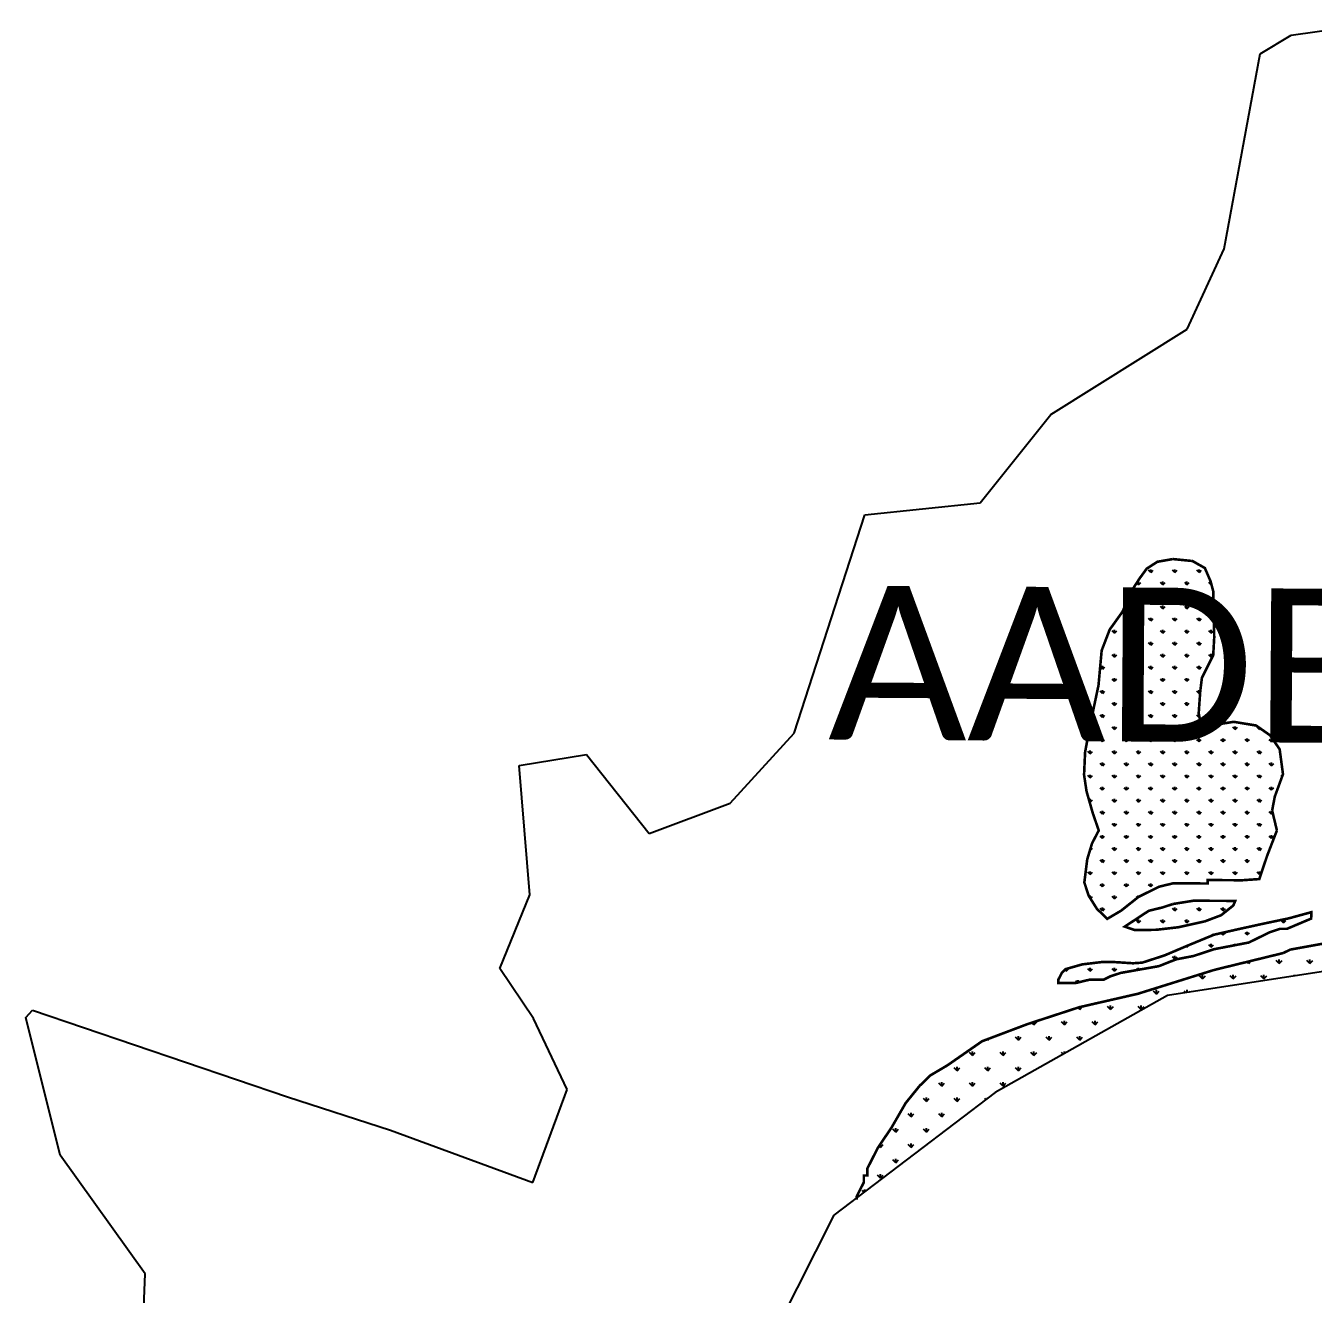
# Model space of a CAD drawing. Header units: metres. Extents: x 331806 to 336105, y 1791549 to 1797022.
# Drawn here: x 333173 to 334680, y 1794443 to 1795928 of the extents above; entities that cross this region are included whole.
import ezdxf

# ---------------------------------------------------------------- set-up
doc = ezdxf.new("R2010")
doc.units = ezdxf.units.M
doc.layers.add('MANGROOVES', color=112, linetype='Continuous')
doc.layers.add('VILLAGE NAME', color=250, linetype='Continuous')

msp = doc.modelspace()

# ---------------------------------------------------------------- linework, layer by layer
at = {"color": 3}
for p, q in [((334654.4, 1795917), (334730.7, 1795927.8)), ((334618, 1795895), (334654.4, 1795917)), ((334575.9, 1795666.5), (334618, 1795895)), ((334532.4, 1795572.7), (334575.9, 1795666.5)), ((334372.9, 1795472.6), (334532.4, 1795572.7)), ((334290.2, 1795369.2), (334372.9, 1795472.6)), ((334155, 1795355.1), (334290.2, 1795369.2)), ((334072.5, 1795099.5), (334155, 1795355.1)), ((333997.3, 1795017.5), (334072.5, 1795099.5)), ((333750.2, 1795061.5), (333829.2, 1795074.7)), ((333829.2, 1795074.7), (333902.6, 1794982.1)), ((333762.9, 1794910.1), (333750.2, 1795061.5)), ((333902.6, 1794982.1), (333997.3, 1795017.5)), ((333727.6, 1794823.9), (333762.9, 1794910.1)), ((333767.2, 1794765.3), (333727.6, 1794823.9)), ((334709.6, 1794823), (334509.3, 1794792.5)), ((334509.3, 1794792.5), (334307.6, 1794678.7)), ((333172.7, 1794766.7), (333180.7, 1794775.3)), ((333212.8, 1794605.6), (333172.7, 1794766.7)), ((333180.7, 1794775.3), (333479, 1794673.6)), ((333806.7, 1794682.2), (333767.2, 1794765.3)), ((333766.4, 1794573.5), (333806.7, 1794682.2)), ((334307.6, 1794678.7), (334118.9, 1794535)), ((333479, 1794673.6), (333599.6, 1794634.5)), ((333599.6, 1794634.5), (333766.4, 1794573.5)), ((333312.3, 1794466.5), (333212.8, 1794605.6)), ((334118.9, 1794535), (334035.2, 1794369.5)), ((333306.6, 1794309.8), (333312.3, 1794466.5))]:
    msp.add_line(p, q, dxfattribs=at)
at = {"layer": 'MANGROOVES', "linetype": 'Continuous'}
for p, q in [((334532.2, 1795301.7), (334531.8, 1795302.1)), ((334532.2, 1795301.7), (334532.2, 1795302.1)), ((334532.2, 1795301.7), (334532.6, 1795302)), ((334475.6, 1795273.4), (334475.6, 1795277.2)), ((334489.8, 1795287.5), (334487.1, 1795290.2)), ((334489.8, 1795287.5), (334489.8, 1795291.3)), ((334489.8, 1795287.5), (334492.4, 1795290.2)), ((334503.9, 1795273.4), (334503.9, 1795277.2)), ((334518.1, 1795287.5), (334515.4, 1795290.2)), ((334518.1, 1795287.5), (334518.1, 1795291.3)), ((334518.1, 1795287.5), (334520.7, 1795290.2)), ((334532.2, 1795273.4), (334532.2, 1795277.2)), ((334546.4, 1795287.5), (334543.7, 1795290.2)), ((334546.4, 1795287.5), (334546.4, 1795291.3)), ((334546.4, 1795287.5), (334549, 1795290.2)), ((334475.6, 1795273.4), (334473.5, 1795275.6)), ((334475.6, 1795273.4), (334478.3, 1795276.1)), ((334489.8, 1795259.3), (334487.1, 1795261.9)), ((334489.8, 1795259.3), (334489.8, 1795263)), ((334489.8, 1795259.3), (334492.4, 1795261.9)), ((334503.9, 1795273.4), (334501.3, 1795276.1)), ((334503.9, 1795273.4), (334506.6, 1795276.1)), ((334518.1, 1795259.3), (334515.4, 1795261.9)), ((334518.1, 1795259.3), (334518.1, 1795263)), ((334518.1, 1795259.3), (334520.7, 1795261.9)), ((334532.2, 1795273.4), (334529.6, 1795276.1)), ((334532.2, 1795273.4), (334534.9, 1795276.1)), ((334546.4, 1795259.3), (334543.7, 1795261.9)), ((334546.4, 1795259.3), (334546.4, 1795263)), ((334546.4, 1795259.3), (334549, 1795261.9)), ((334560.5, 1795273.4), (334557.9, 1795276.1)), ((334560.5, 1795273.4), (334560.5, 1795275.1)), ((334560.5, 1795273.4), (334560.9, 1795273.8)), ((334475.6, 1795245.1), (334473, 1795247.8)), ((334475.6, 1795245.1), (334475.6, 1795248.9)), ((334475.6, 1795245.1), (334478.3, 1795247.8)), ((334503.9, 1795245.1), (334501.3, 1795247.8)), ((334503.9, 1795245.1), (334503.9, 1795248.9)), ((334503.9, 1795245.1), (334506.6, 1795247.8)), ((334532.2, 1795245.1), (334529.6, 1795247.8)), ((334532.2, 1795245.1), (334532.2, 1795248.9)), ((334532.2, 1795245.1), (334534.9, 1795247.8)), ((334560.5, 1795245.1), (334557.9, 1795247.8)), ((334560.5, 1795245.1), (334560.5, 1795248.9)), ((334560.5, 1795245.1), (334563.2, 1795247.8)), ((334461.5, 1795231), (334458.9, 1795233.6)), ((334461.5, 1795231), (334461.5, 1795234.7)), ((334461.5, 1795231), (334464.2, 1795233.6)), ((334489.8, 1795231), (334487.1, 1795233.6)), ((334489.8, 1795231), (334489.8, 1795234.7)), ((334489.8, 1795231), (334492.4, 1795233.6)), ((334518.1, 1795231), (334515.4, 1795233.6)), ((334518.1, 1795231), (334518.1, 1795234.7)), ((334518.1, 1795231), (334520.7, 1795233.6)), ((334546.4, 1795231), (334543.7, 1795233.6)), ((334546.4, 1795231), (334546.4, 1795234.7)), ((334546.4, 1795231), (334549, 1795233.6)), ((334447.4, 1795216.8), (334444.7, 1795219.5)), ((334447.4, 1795216.8), (334447.4, 1795220.6)), ((334447.4, 1795216.8), (334450, 1795219.5)), ((334475.6, 1795216.8), (334473, 1795219.5)), ((334475.6, 1795216.8), (334475.6, 1795220.6)), ((334475.6, 1795216.8), (334478.3, 1795219.5)), ((334503.9, 1795216.8), (334501.3, 1795219.5)), ((334503.9, 1795216.8), (334503.9, 1795220.6)), ((334503.9, 1795216.8), (334506.6, 1795219.5)), ((334532.2, 1795216.8), (334529.6, 1795219.5)), ((334532.2, 1795216.8), (334532.2, 1795220.6)), ((334532.2, 1795216.8), (334534.9, 1795219.5)), ((334560.5, 1795216.8), (334557.9, 1795219.5)), ((334560.5, 1795216.8), (334560.5, 1795220.6)), ((334560.5, 1795216.8), (334563.2, 1795219.5)), ((334461.5, 1795202.7), (334458.9, 1795205.3)), ((334461.5, 1795202.7), (334461.5, 1795206.4)), ((334461.5, 1795202.7), (334464.2, 1795205.3)), ((334489.8, 1795202.7), (334487.1, 1795205.3)), ((334489.8, 1795202.7), (334489.8, 1795206.4)), ((334489.8, 1795202.7), (334492.4, 1795205.3)), ((334518.1, 1795202.7), (334515.4, 1795205.3)), ((334518.1, 1795202.7), (334518.1, 1795206.4)), ((334518.1, 1795202.7), (334520.7, 1795205.3)), ((334546.4, 1795202.7), (334543.7, 1795205.3)), ((334546.4, 1795202.7), (334546.4, 1795206.4)), ((334546.4, 1795202.7), (334549, 1795205.3)), ((334447.4, 1795188.6), (334444.7, 1795191.2)), ((334447.4, 1795188.6), (334447.4, 1795192.3)), ((334447.4, 1795188.6), (334450, 1795191.2)), ((334475.6, 1795188.6), (334473, 1795191.2)), ((334475.6, 1795188.6), (334475.6, 1795192.3)), ((334475.6, 1795188.6), (334478.3, 1795191.2)), ((334503.9, 1795188.6), (334501.3, 1795191.2)), ((334503.9, 1795188.6), (334503.9, 1795192.3)), ((334503.9, 1795188.6), (334506.6, 1795191.2)), ((334532.2, 1795188.6), (334529.6, 1795191.2)), ((334532.2, 1795188.6), (334532.2, 1795192.3)), ((334532.2, 1795188.6), (334534.9, 1795191.2)), ((334560.5, 1795188.6), (334557.9, 1795191.2)), ((334560.5, 1795188.6), (334560.5, 1795192.3)), ((334560.5, 1795188.6), (334563, 1795191)), ((334433.2, 1795174.4), (334430.6, 1795177)), ((334433.2, 1795174.4), (334433.2, 1795178.2)), ((334433.2, 1795174.4), (334435.9, 1795177.1)), ((334461.5, 1795174.4), (334458.9, 1795177.1)), ((334461.5, 1795174.4), (334461.5, 1795178.2)), ((334461.5, 1795174.4), (334464.2, 1795177.1)), ((334489.8, 1795174.4), (334487.1, 1795177.1)), ((334489.8, 1795174.4), (334489.8, 1795178.2)), ((334489.8, 1795174.4), (334492.4, 1795177.1)), ((334518.1, 1795174.4), (334515.4, 1795177.1)), ((334518.1, 1795174.4), (334518.1, 1795178.2)), ((334518.1, 1795174.4), (334520.7, 1795177.1)), ((334546.4, 1795174.4), (334543.7, 1795177.1)), ((334546.4, 1795174.4), (334546.4, 1795178.2)), ((334546.4, 1795174.4), (334549, 1795177.1)), ((334447.4, 1795160.3), (334444.7, 1795162.9)), ((334447.4, 1795160.3), (334447.4, 1795164)), ((334447.4, 1795160.3), (334450, 1795162.9)), ((334475.6, 1795160.3), (334473, 1795162.9)), ((334475.6, 1795160.3), (334475.6, 1795164)), ((334475.6, 1795160.3), (334478.3, 1795162.9)), ((334503.9, 1795160.3), (334501.3, 1795162.9)), ((334503.9, 1795160.3), (334503.9, 1795164)), ((334503.9, 1795160.3), (334506.6, 1795162.9)), ((334532.2, 1795160.3), (334529.6, 1795162.9)), ((334532.2, 1795160.3), (334532.2, 1795164)), ((334532.2, 1795160.3), (334534.9, 1795162.9)), ((334433.2, 1795146.1), (334430.6, 1795148.8)), ((334433.2, 1795146.1), (334433.2, 1795149.9)), ((334433.2, 1795146.1), (334435.9, 1795148.8)), ((334461.5, 1795146.1), (334458.9, 1795148.8)), ((334461.5, 1795146.1), (334461.5, 1795149.9)), ((334461.5, 1795146.1), (334464.2, 1795148.8)), ((334489.8, 1795146.1), (334487.1, 1795148.8)), ((334489.8, 1795146.1), (334489.8, 1795149.9)), ((334489.8, 1795146.1), (334492.4, 1795148.8)), ((334518.1, 1795146.1), (334515.4, 1795148.8)), ((334518.1, 1795146.1), (334518.1, 1795149.9)), ((334518.1, 1795146.1), (334520.7, 1795148.8)), ((334546.4, 1795146.1), (334543.7, 1795148.8)), ((334546.4, 1795146.1), (334546.4, 1795149.9)), ((334546.4, 1795146.1), (334547.7, 1795147.5)), ((334447.4, 1795132), (334444.7, 1795134.6)), ((334447.4, 1795132), (334447.4, 1795135.7)), ((334447.4, 1795132), (334450, 1795134.6)), ((334475.6, 1795132), (334473, 1795134.6)), ((334475.6, 1795132), (334475.6, 1795135.7)), ((334475.6, 1795132), (334478.3, 1795134.6)), ((334503.9, 1795132), (334501.3, 1795134.6)), ((334503.9, 1795132), (334503.9, 1795135.7)), ((334503.9, 1795132), (334506.6, 1795134.6)), ((334532.2, 1795132), (334529.6, 1795134.6)), ((334532.2, 1795132), (334532.2, 1795135.7)), ((334532.2, 1795132), (334534.9, 1795134.6)), ((334433.2, 1795117.8), (334430.6, 1795120.5)), ((334433.2, 1795117.8), (334433.2, 1795121.6)), ((334433.2, 1795117.8), (334435.9, 1795120.5)), ((334461.5, 1795117.8), (334458.9, 1795120.5)), ((334461.5, 1795117.8), (334461.5, 1795121.6)), ((334461.5, 1795117.8), (334464.2, 1795120.5)), ((334489.8, 1795117.8), (334487.1, 1795120.5)), ((334489.8, 1795117.8), (334489.8, 1795121.6)), ((334489.8, 1795117.8), (334492.4, 1795120.5)), ((334518.1, 1795117.8), (334515.4, 1795120.5)), ((334518.1, 1795117.8), (334518.1, 1795121.6)), ((334518.1, 1795117.8), (334520.7, 1795120.5)), ((334546.4, 1795117.8), (334543.7, 1795120.5)), ((334546.4, 1795117.8), (334546.4, 1795121.2)), ((334546.4, 1795117.8), (334546.9, 1795118.4)), ((334419.1, 1795103.7), (334418.1, 1795104.7)), ((334419.1, 1795103.7), (334419.1, 1795107.5)), ((334419.1, 1795103.7), (334421.7, 1795106.4)), ((334447.4, 1795103.7), (334444.7, 1795106.4)), ((334447.4, 1795103.7), (334447.4, 1795107.5)), ((334447.4, 1795103.7), (334450, 1795106.4)), ((334475.6, 1795103.7), (334473, 1795106.4)), ((334475.6, 1795103.7), (334475.6, 1795107.5)), ((334475.6, 1795103.7), (334478.3, 1795106.4)), ((334503.9, 1795103.7), (334501.3, 1795106.4)), ((334503.9, 1795103.7), (334503.9, 1795107.5)), ((334503.9, 1795103.7), (334506.6, 1795106.4)), ((334532.2, 1795103.7), (334529.6, 1795106.4)), ((334532.2, 1795103.7), (334532.2, 1795107.5)), ((334532.2, 1795103.7), (334534.9, 1795106.4)), ((334560.5, 1795103.7), (334559.3, 1795104.9)), ((334560.5, 1795103.7), (334563.2, 1795106.4)), ((334560.5, 1795103.7), (334560.5, 1795105.6)), ((334588.8, 1795103.7), (334586.1, 1795106.4)), ((334588.8, 1795103.7), (334588.8, 1795107.5)), ((334588.8, 1795103.7), (334591.4, 1795106.4)), ((334617.1, 1795103.7), (334614.4, 1795106.4)), ((334617.1, 1795103.7), (334617.1, 1795105.8)), ((334617.1, 1795103.7), (334618.3, 1795104.9)), ((334433.2, 1795089.6), (334430.6, 1795092.2)), ((334433.2, 1795089.6), (334433.2, 1795093.3)), ((334433.2, 1795089.6), (334435.9, 1795092.2)), ((334461.5, 1795089.6), (334458.9, 1795092.2)), ((334461.5, 1795089.6), (334461.5, 1795093.3)), ((334461.5, 1795089.6), (334464.2, 1795092.2)), ((334489.8, 1795089.6), (334487.1, 1795092.2)), ((334489.8, 1795089.6), (334489.8, 1795093.3)), ((334489.8, 1795089.6), (334492.4, 1795092.2)), ((334518.1, 1795089.6), (334515.4, 1795092.2)), ((334518.1, 1795089.6), (334518.1, 1795093.3)), ((334518.1, 1795089.6), (334520.7, 1795092.2)), ((334546.4, 1795089.6), (334543.7, 1795092.2)), ((334546.4, 1795089.6), (334546.4, 1795093.3)), ((334546.4, 1795089.6), (334549, 1795092.2)), ((334574.6, 1795089.6), (334572, 1795092.2)), ((334574.6, 1795089.6), (334574.6, 1795093.3)), ((334574.6, 1795089.6), (334577.3, 1795092.2)), ((334602.9, 1795089.6), (334600.3, 1795092.2)), ((334602.9, 1795089.6), (334602.9, 1795093.3)), ((334602.9, 1795089.6), (334605.6, 1795092.2)), ((334631.2, 1795089.6), (334628.6, 1795092.2)), ((334631.2, 1795089.6), (334631.2, 1795093.3)), ((334631.2, 1795089.6), (334633.2, 1795091.6)), ((334419.1, 1795075.4), (334416.4, 1795078.1)), ((334419.1, 1795075.4), (334419.1, 1795079.2)), ((334419.1, 1795075.4), (334421.7, 1795078.1)), ((334447.4, 1795075.4), (334444.7, 1795078.1)), ((334447.4, 1795075.4), (334447.4, 1795079.2)), ((334447.4, 1795075.4), (334450, 1795078.1)), ((334475.6, 1795075.4), (334473, 1795078.1)), ((334475.6, 1795075.4), (334475.6, 1795079.2)), ((334475.6, 1795075.4), (334478.3, 1795078.1)), ((334503.9, 1795075.4), (334501.3, 1795078.1)), ((334503.9, 1795075.4), (334503.9, 1795079.2)), ((334503.9, 1795075.4), (334506.6, 1795078.1)), ((334532.2, 1795075.4), (334529.6, 1795078.1)), ((334532.2, 1795075.4), (334532.2, 1795079.2)), ((334532.2, 1795075.4), (334534.9, 1795078.1)), ((334560.5, 1795075.4), (334557.9, 1795078.1)), ((334560.5, 1795075.4), (334560.5, 1795079.2)), ((334560.5, 1795075.4), (334563.2, 1795078.1)), ((334588.8, 1795075.4), (334586.1, 1795078.1)), ((334588.8, 1795075.4), (334588.8, 1795079.2)), ((334588.8, 1795075.4), (334591.4, 1795078.1)), ((334617.1, 1795075.4), (334614.4, 1795078.1)), ((334617.1, 1795075.4), (334617.1, 1795079.2)), ((334617.1, 1795075.4), (334619.7, 1795078.1)), ((334419.1, 1795047.1), (334419.1, 1795050.9)), ((334433.2, 1795061.3), (334430.6, 1795063.9)), ((334433.2, 1795061.3), (334433.2, 1795065)), ((334433.2, 1795061.3), (334435.9, 1795063.9)), ((334447.4, 1795047.1), (334447.4, 1795050.9)), ((334461.5, 1795061.3), (334458.9, 1795063.9)), ((334461.5, 1795061.3), (334461.5, 1795065)), ((334461.5, 1795061.3), (334464.2, 1795063.9)), ((334475.6, 1795047.1), (334475.6, 1795050.9)), ((334489.8, 1795061.3), (334487.1, 1795063.9)), ((334489.8, 1795061.3), (334489.8, 1795065)), ((334489.8, 1795061.3), (334492.4, 1795063.9)), ((334503.9, 1795047.1), (334503.9, 1795050.9)), ((334518.1, 1795061.3), (334515.4, 1795063.9)), ((334518.1, 1795061.3), (334518.1, 1795065)), ((334518.1, 1795061.3), (334520.7, 1795063.9)), ((334532.2, 1795047.1), (334532.2, 1795050.9)), ((334546.4, 1795061.3), (334543.7, 1795063.9)), ((334546.4, 1795061.3), (334546.4, 1795065)), ((334546.4, 1795061.3), (334549, 1795063.9)), ((334560.5, 1795047.1), (334560.5, 1795050.9)), ((334574.6, 1795061.3), (334572, 1795063.9)), ((334574.6, 1795061.3), (334574.6, 1795065)), ((334574.6, 1795061.3), (334577.3, 1795063.9)), ((334588.8, 1795047.1), (334588.8, 1795050.9)), ((334602.9, 1795061.3), (334600.3, 1795063.9)), ((334602.9, 1795061.3), (334602.9, 1795065)), ((334602.9, 1795061.3), (334605.6, 1795063.9)), ((334617.1, 1795047.1), (334617.1, 1795050.9)), ((334631.2, 1795061.3), (334628.6, 1795063.9)), ((334631.2, 1795061.3), (334631.2, 1795065)), ((334631.2, 1795061.3), (334633.9, 1795063.9)), ((334419.1, 1795047.1), (334416.4, 1795049.8)), ((334419.1, 1795047.1), (334421.7, 1795049.8)), ((334433.2, 1795033), (334433.2, 1795036.7)), ((334447.4, 1795047.1), (334444.7, 1795049.8)), ((334447.4, 1795047.1), (334450, 1795049.8)), ((334461.5, 1795033), (334461.5, 1795036.7)), ((334475.6, 1795047.1), (334473, 1795049.8)), ((334475.6, 1795047.1), (334478.3, 1795049.8)), ((334489.8, 1795033), (334489.8, 1795036.7)), ((334503.9, 1795047.1), (334501.3, 1795049.8)), ((334503.9, 1795047.1), (334506.6, 1795049.8)), ((334518.1, 1795033), (334518.1, 1795036.7)), ((334532.2, 1795047.1), (334529.6, 1795049.8)), ((334532.2, 1795047.1), (334534.9, 1795049.8)), ((334546.4, 1795033), (334546.4, 1795036.7)), ((334560.5, 1795047.1), (334557.9, 1795049.8)), ((334560.5, 1795047.1), (334563.2, 1795049.8)), ((334574.6, 1795033), (334574.6, 1795036.7)), ((334588.8, 1795047.1), (334586.1, 1795049.8)), ((334588.8, 1795047.1), (334591.4, 1795049.8)), ((334602.9, 1795033), (334602.9, 1795036.7)), ((334617.1, 1795047.1), (334614.4, 1795049.8)), ((334617.1, 1795047.1), (334619.7, 1795049.8)), ((334631.2, 1795033), (334631.2, 1795036.7)), ((334643.7, 1795048.8), (334642.7, 1795049.8)), ((334419.1, 1795018.8), (334419.1, 1795022.6)), ((334419.1, 1795018.8), (334421.7, 1795021.5)), ((334433.2, 1795033), (334430.6, 1795035.6)), ((334433.2, 1795033), (334435.9, 1795035.6)), ((334447.4, 1795018.8), (334444.7, 1795021.5)), ((334447.4, 1795018.8), (334447.4, 1795022.6)), ((334447.4, 1795018.8), (334450, 1795021.5)), ((334461.5, 1795033), (334458.9, 1795035.6)), ((334461.5, 1795033), (334464.2, 1795035.6)), ((334475.6, 1795018.8), (334473, 1795021.5)), ((334475.6, 1795018.8), (334475.6, 1795022.6)), ((334475.6, 1795018.8), (334478.3, 1795021.5)), ((334489.8, 1795033), (334487.1, 1795035.6)), ((334489.8, 1795033), (334492.4, 1795035.6)), ((334503.9, 1795018.8), (334501.3, 1795021.5)), ((334503.9, 1795018.8), (334503.9, 1795022.6)), ((334503.9, 1795018.8), (334506.6, 1795021.5)), ((334518.1, 1795033), (334515.4, 1795035.6)), ((334518.1, 1795033), (334520.7, 1795035.6)), ((334532.2, 1795018.8), (334529.6, 1795021.5)), ((334532.2, 1795018.8), (334532.2, 1795022.6)), ((334532.2, 1795018.8), (334534.9, 1795021.5)), ((334546.4, 1795033), (334543.7, 1795035.6)), ((334546.4, 1795033), (334549, 1795035.6)), ((334560.5, 1795018.8), (334557.9, 1795021.5)), ((334560.5, 1795018.8), (334560.5, 1795022.6)), ((334560.5, 1795018.8), (334563.2, 1795021.5)), ((334574.6, 1795033), (334572, 1795035.6)), ((334574.6, 1795033), (334577.3, 1795035.6)), ((334588.8, 1795018.8), (334586.1, 1795021.5)), ((334588.8, 1795018.8), (334588.8, 1795022.6)), ((334588.8, 1795018.8), (334591.4, 1795021.5)), ((334602.9, 1795033), (334600.3, 1795035.6)), ((334602.9, 1795033), (334605.6, 1795035.6)), ((334617.1, 1795018.8), (334614.4, 1795021.5)), ((334617.1, 1795018.8), (334617.1, 1795022.6)), ((334617.1, 1795018.8), (334619.7, 1795021.5)), ((334631.2, 1795033), (334628.6, 1795035.6)), ((334631.2, 1795033), (334633.9, 1795035.6)), ((334419.1, 1795018.8), (334418, 1795020)), ((334433.2, 1795004.7), (334430.6, 1795007.4)), ((334433.2, 1795004.7), (334433.2, 1795008.5)), ((334433.2, 1795004.7), (334435.9, 1795007.4)), ((334461.5, 1795004.7), (334458.9, 1795007.4)), ((334461.5, 1795004.7), (334461.5, 1795008.5)), ((334461.5, 1795004.7), (334464.2, 1795007.4)), ((334489.8, 1795004.7), (334487.1, 1795007.4)), ((334489.8, 1795004.7), (334489.8, 1795008.5)), ((334489.8, 1795004.7), (334492.4, 1795007.4)), ((334518.1, 1795004.7), (334515.4, 1795007.4)), ((334518.1, 1795004.7), (334518.1, 1795008.5)), ((334518.1, 1795004.7), (334520.7, 1795007.4)), ((334546.4, 1795004.7), (334543.7, 1795007.4)), ((334546.4, 1795004.7), (334546.4, 1795008.5)), ((334546.4, 1795004.7), (334549, 1795007.4)), ((334574.6, 1795004.7), (334572, 1795007.4)), ((334574.6, 1795004.7), (334574.6, 1795008.5)), ((334574.6, 1795004.7), (334577.3, 1795007.4)), ((334602.9, 1795004.7), (334600.3, 1795007.4)), ((334602.9, 1795004.7), (334602.9, 1795008.5)), ((334602.9, 1795004.7), (334605.6, 1795007.4)), ((334631.2, 1795004.7), (334628.6, 1795007.4)), ((334631.2, 1795004.7), (334631.2, 1795008.5)), ((334631.2, 1795004.7), (334632.7, 1795006.2)), ((334447.4, 1794990.6), (334444.7, 1794993.2)), ((334447.4, 1794990.6), (334447.4, 1794994.3)), ((334447.4, 1794990.6), (334450, 1794993.2)), ((334475.6, 1794990.6), (334473, 1794993.2)), ((334475.6, 1794990.6), (334475.6, 1794994.3)), ((334475.6, 1794990.6), (334478.3, 1794993.2)), ((334503.9, 1794990.6), (334501.3, 1794993.2)), ((334503.9, 1794990.6), (334503.9, 1794994.3)), ((334503.9, 1794990.6), (334506.6, 1794993.2)), ((334532.2, 1794990.6), (334529.6, 1794993.2)), ((334532.2, 1794990.6), (334532.2, 1794994.3)), ((334532.2, 1794990.6), (334534.9, 1794993.2)), ((334560.5, 1794990.6), (334557.9, 1794993.2)), ((334560.5, 1794990.6), (334560.5, 1794994.3)), ((334560.5, 1794990.6), (334563.2, 1794993.2)), ((334588.8, 1794990.6), (334586.1, 1794993.2)), ((334588.8, 1794990.6), (334588.8, 1794994.3)), ((334588.8, 1794990.6), (334591.4, 1794993.2)), ((334617.1, 1794990.6), (334614.4, 1794993.2)), ((334617.1, 1794990.6), (334617.1, 1794994.3)), ((334617.1, 1794990.6), (334619.7, 1794993.2)), ((334433.2, 1794976.4), (334430.6, 1794979.1)), ((334433.2, 1794976.4), (334433.2, 1794980.2)), ((334433.2, 1794976.4), (334435.9, 1794979.1)), ((334461.5, 1794976.4), (334458.9, 1794979.1)), ((334461.5, 1794976.4), (334461.5, 1794980.2)), ((334461.5, 1794976.4), (334464.2, 1794979.1)), ((334489.8, 1794976.4), (334487.1, 1794979.1)), ((334489.8, 1794976.4), (334489.8, 1794980.2)), ((334489.8, 1794976.4), (334492.4, 1794979.1)), ((334518.1, 1794976.4), (334515.4, 1794979.1)), ((334518.1, 1794976.4), (334518.1, 1794980.2)), ((334518.1, 1794976.4), (334520.7, 1794979.1)), ((334546.4, 1794976.4), (334543.7, 1794979.1)), ((334546.4, 1794976.4), (334546.4, 1794980.2)), ((334546.4, 1794976.4), (334549, 1794979.1)), ((334574.6, 1794976.4), (334572, 1794979.1)), ((334574.6, 1794976.4), (334574.6, 1794980.2)), ((334574.6, 1794976.4), (334577.3, 1794979.1)), ((334602.9, 1794976.4), (334600.3, 1794979.1)), ((334602.9, 1794976.4), (334602.9, 1794980.2)), ((334602.9, 1794976.4), (334605.6, 1794979.1)), ((334631.2, 1794976.4), (334628.6, 1794979.1)), ((334631.2, 1794976.4), (334631.2, 1794980.2)), ((334631.2, 1794976.4), (334633.9, 1794979.1)), ((334419.1, 1794962.3), (334418.8, 1794962.6)), ((334419.1, 1794962.3), (334421.7, 1794964.9)), ((334419.1, 1794962.3), (334419.1, 1794963.7)), ((334447.4, 1794962.3), (334444.7, 1794964.9)), ((334447.4, 1794962.3), (334447.4, 1794966)), ((334447.4, 1794962.3), (334450, 1794964.9)), ((334475.6, 1794962.3), (334473, 1794964.9)), ((334475.6, 1794962.3), (334475.6, 1794966)), ((334475.6, 1794962.3), (334478.3, 1794964.9)), ((334503.9, 1794962.3), (334501.3, 1794964.9)), ((334503.9, 1794962.3), (334503.9, 1794966)), ((334503.9, 1794962.3), (334506.6, 1794964.9)), ((334532.2, 1794962.3), (334529.6, 1794964.9)), ((334532.2, 1794962.3), (334532.2, 1794966)), ((334532.2, 1794962.3), (334534.9, 1794964.9)), ((334560.5, 1794962.3), (334557.9, 1794964.9)), ((334560.5, 1794962.3), (334560.5, 1794966)), ((334560.5, 1794962.3), (334563.2, 1794964.9)), ((334588.8, 1794962.3), (334586.1, 1794964.9)), ((334588.8, 1794962.3), (334588.8, 1794966)), ((334588.8, 1794962.3), (334591.4, 1794964.9)), ((334617.1, 1794962.3), (334614.4, 1794964.9)), ((334617.1, 1794962.3), (334617.1, 1794966)), ((334617.1, 1794962.3), (334619.7, 1794964.9)), ((334433.2, 1794948.1), (334430.6, 1794950.8)), ((334433.2, 1794948.1), (334433.2, 1794951.9)), ((334433.2, 1794948.1), (334435.9, 1794950.8)), ((334461.5, 1794948.1), (334458.9, 1794950.8)), ((334461.5, 1794948.1), (334461.5, 1794951.9)), ((334461.5, 1794948.1), (334464.2, 1794950.8)), ((334489.8, 1794948.1), (334487.1, 1794950.8)), ((334489.8, 1794948.1), (334489.8, 1794951.9)), ((334489.8, 1794948.1), (334492.4, 1794950.8)), ((334518.1, 1794948.1), (334515.4, 1794950.8)), ((334518.1, 1794948.1), (334518.1, 1794951.9)), ((334518.1, 1794948.1), (334520.7, 1794950.8)), ((334546.4, 1794948.1), (334543.7, 1794950.8)), ((334546.4, 1794948.1), (334546.4, 1794951.9)), ((334546.4, 1794948.1), (334549, 1794950.8)), ((334574.6, 1794948.1), (334572, 1794950.8)), ((334574.6, 1794948.1), (334574.6, 1794951.9)), ((334574.6, 1794948.1), (334577.3, 1794950.8)), ((334602.9, 1794948.1), (334600.3, 1794950.8)), ((334602.9, 1794948.1), (334602.9, 1794951.9)), ((334602.9, 1794948.1), (334605.6, 1794950.8)), ((334419.1, 1794934), (334416.4, 1794936.6)), ((334419.1, 1794934), (334419.1, 1794937.7)), ((334419.1, 1794934), (334421.7, 1794936.6)), ((334447.4, 1794934), (334444.7, 1794936.6)), ((334447.4, 1794934), (334447.4, 1794937.7)), ((334447.4, 1794934), (334450, 1794936.6)), ((334475.6, 1794934), (334473, 1794936.6)), ((334475.6, 1794934), (334475.6, 1794937.7)), ((334475.6, 1794934), (334478.3, 1794936.6)), ((334503.9, 1794934), (334501.3, 1794936.6)), ((334503.9, 1794934), (334503.9, 1794937.7)), ((334503.9, 1794934), (334506.6, 1794936.6)), ((334532.2, 1794934), (334529.6, 1794936.6)), ((334532.2, 1794934), (334532.2, 1794937.7)), ((334532.2, 1794934), (334534.9, 1794936.6)), ((334560.5, 1794934), (334557.9, 1794936.6)), ((334560.5, 1794934), (334560.5, 1794937.7)), ((334560.5, 1794934), (334563.2, 1794936.6)), ((334588.8, 1794934), (334586.1, 1794936.6)), ((334588.8, 1794934), (334588.8, 1794937.7)), ((334588.8, 1794934), (334591.4, 1794936.6)), ((334617.1, 1794934), (334614.4, 1794936.6)), ((334617.1, 1794934), (334617.1, 1794937.7)), ((334617.1, 1794934), (334619.7, 1794936.6)), ((334433.2, 1794919.9), (334430.6, 1794922.5)), ((334433.2, 1794919.9), (334433.2, 1794923.6)), ((334433.2, 1794919.9), (334435.9, 1794922.5)), ((334461.5, 1794919.9), (334458.9, 1794922.5)), ((334461.5, 1794919.9), (334461.5, 1794923.6)), ((334461.5, 1794919.9), (334464.2, 1794922.5)), ((334489.8, 1794919.9), (334487.1, 1794922.5)), ((334489.8, 1794919.9), (334489.8, 1794923.6)), ((334489.8, 1794919.9), (334492.4, 1794922.5)), ((334546.4, 1794923.6), (334546.4, 1794923.6)), ((334419.1, 1794906.2), (334419.1, 1794909.5)), ((334419.3, 1794905.9), (334421.7, 1794908.4)), ((334447.4, 1794905.7), (334444.7, 1794908.4)), ((334447.4, 1794905.7), (334447.4, 1794909.5)), ((334447.4, 1794905.7), (334450, 1794908.4)), ((334474.4, 1794906.9), (334473, 1794908.4)), ((334475.6, 1794907.9), (334475.6, 1794909.5)), ((334433.2, 1794891.6), (334430.6, 1794894.2)), ((334433.2, 1794891.6), (334433.2, 1794895.3)), ((334433.2, 1794891.6), (334435.9, 1794894.2)), ((334489.8, 1794891.6), (334489.4, 1794892)), ((334489.8, 1794891.6), (334490.5, 1794892.2)), ((334489.8, 1794891.6), (334489.8, 1794892.1)), ((334518.1, 1794891.6), (334515.4, 1794894.2)), ((334518.1, 1794891.6), (334518.1, 1794895.3)), ((334518.1, 1794891.6), (334520.7, 1794894.2)), ((334546.4, 1794891.6), (334543.7, 1794894.2)), ((334546.4, 1794891.6), (334546.4, 1794895.3)), ((334546.4, 1794891.6), (334549, 1794894.2)), ((334574.6, 1794891.6), (334572, 1794894.2)), ((334574.6, 1794891.6), (334574.6, 1794895.3)), ((334574.6, 1794891.6), (334577.3, 1794894.2)), ((334475.6, 1794877.4), (334473, 1794880.1)), ((334475.6, 1794877.4), (334475.6, 1794881.2)), ((334475.6, 1794877.4), (334478.3, 1794880.1)), ((334503.9, 1794877.4), (334501.3, 1794880.1)), ((334503.9, 1794877.4), (334503.9, 1794881.2)), ((334503.9, 1794877.4), (334506.6, 1794880.1)), ((334532.2, 1794877.4), (334529.6, 1794880.1)), ((334532.2, 1794877.4), (334532.2, 1794881.2)), ((334532.2, 1794877.4), (334534.9, 1794880.1)), ((334645.4, 1794877.4), (334642.7, 1794880.1)), ((334645.4, 1794877.4), (334645.4, 1794881.2)), ((334645.4, 1794877.4), (334648, 1794880.1)), ((334671.4, 1794879.7), (334671, 1794880.1)), ((334673.6, 1794880.6), (334673.6, 1794881.2)), ((334574.6, 1794863.3), (334572.5, 1794865.5)), ((334574.6, 1794863.3), (334574.6, 1794866)), ((334574.6, 1794863.3), (334577.3, 1794865.9)), ((334602.9, 1794863.3), (334600.3, 1794865.9)), ((334602.9, 1794863.3), (334602.9, 1794867)), ((334602.9, 1794863.3), (334605.6, 1794865.9)), ((334532.2, 1794849.1), (334531.3, 1794850)), ((334532.2, 1794849.1), (334534.4, 1794851.3)), ((334532.2, 1794849.1), (334532.2, 1794850.4)), ((334560.5, 1794849.1), (334557.9, 1794851.8)), ((334560.5, 1794849.1), (334560.5, 1794852.9)), ((334560.5, 1794849.1), (334563.2, 1794851.8)), ((334586.9, 1794851), (334586.1, 1794851.8)), ((334588.8, 1794851.3), (334588.8, 1794852.9)), ((334518.1, 1794835), (334515.4, 1794837.7)), ((334518.1, 1794835), (334518.1, 1794838.8)), ((334518.1, 1794835), (334520.7, 1794837.7)), ((334604.3, 1794829.9), (334602.6, 1794831.7)), ((334604.3, 1794829.9), (334607.2, 1794832.8)), ((334604.3, 1794829.9), (334604.3, 1794832.1)), ((334640.3, 1794829.9), (334636.9, 1794833.3)), ((334640.3, 1794829.9), (334640.3, 1794834.7)), ((334640.3, 1794829.9), (334643.6, 1794833.3)), ((334676.2, 1794829.9), (334672.8, 1794833.3)), ((334676.2, 1794829.9), (334676.2, 1794834.7)), ((334676.2, 1794829.9), (334679.6, 1794833.3)), ((334390.8, 1794820.9), (334389.2, 1794822.4)), ((334390.8, 1794820.9), (334390.8, 1794823.5)), ((334390.8, 1794820.9), (334393.4, 1794823.5)), ((334404.9, 1794807.7), (334404.9, 1794810.5)), ((334419.1, 1794820.9), (334416.4, 1794823.5)), ((334419.1, 1794820.9), (334419.1, 1794824.6)), ((334419.1, 1794820.9), (334421.7, 1794823.5)), ((334447.4, 1794820.9), (334444.7, 1794823.5)), ((334447.4, 1794820.9), (334447.4, 1794824.6)), ((334447.4, 1794820.9), (334450, 1794823.5)), ((334474.2, 1794822.3), (334473, 1794823.5)), ((334475.6, 1794822.5), (334475.6, 1794824.6)), ((334477.7, 1794822.9), (334478.3, 1794823.5)), ((334550.5, 1794811.9), (334547.1, 1794815.3)), ((334550.5, 1794811.9), (334550.5, 1794816.7)), ((334550.5, 1794811.9), (334553.8, 1794815.3)), ((334586.4, 1794811.9), (334583, 1794815.3)), ((334586.4, 1794811.9), (334586.4, 1794816.7)), ((334586.4, 1794811.9), (334589.8, 1794815.3)), ((334622.3, 1794811.9), (334618.9, 1794815.3)), ((334622.3, 1794811.9), (334622.3, 1794816.7)), ((334622.3, 1794811.9), (334625.7, 1794815.3)), ((334655.4, 1794814.7), (334654.9, 1794815.3)), ((334658.2, 1794815.2), (334658.2, 1794816.7)), ((334404.2, 1794807.5), (334402.3, 1794809.4)), ((334406.2, 1794808), (334407.6, 1794809.4)), ((334496.6, 1794794), (334493.2, 1794797.4)), ((334496.6, 1794794), (334496.6, 1794798.8)), ((334496.6, 1794794), (334499.9, 1794797.4)), ((334530.8, 1794795.7), (334529.1, 1794797.4)), ((334532.5, 1794796), (334532.5, 1794798.8)), ((334534.9, 1794796.4), (334535.9, 1794797.4)), ((334442.7, 1794776), (334442.7, 1794780.8)), ((334478.6, 1794776), (334478.6, 1794780.8)), ((334406.8, 1794776), (334404.6, 1794778.2)), ((334406.8, 1794776), (334410.1, 1794779.4)), ((334406.8, 1794776), (334406.8, 1794778.8)), ((334442.7, 1794776), (334439.3, 1794779.4)), ((334442.7, 1794776), (334446.1, 1794779.4)), ((334478.6, 1794776), (334475.3, 1794779.4)), ((334478.6, 1794776), (334482, 1794779.4)), ((334352.9, 1794758.1), (334350.5, 1794760.5)), ((334352.9, 1794758.1), (334356.3, 1794761.4)), ((334352.9, 1794758.1), (334352.9, 1794761.2)), ((334388.8, 1794758.1), (334385.4, 1794761.4)), ((334388.8, 1794758.1), (334388.8, 1794762.8)), ((334388.8, 1794758.1), (334392.2, 1794761.4)), ((334424.7, 1794758.1), (334421.4, 1794761.4)), ((334424.7, 1794758.1), (334424.7, 1794762.8)), ((334424.7, 1794758.1), (334428.1, 1794761.4)), ((334299, 1794740.1), (334298.2, 1794740.9)), ((334299, 1794740.1), (334300.9, 1794742)), ((334299, 1794740.1), (334299, 1794741.3)), ((334334.9, 1794740.1), (334331.6, 1794743.5)), ((334334.9, 1794740.1), (334334.9, 1794744.9)), ((334334.9, 1794740.1), (334338.3, 1794743.5)), ((334370.9, 1794740.1), (334367.5, 1794743.5)), ((334370.9, 1794740.1), (334370.9, 1794744.9)), ((334370.9, 1794740.1), (334374.2, 1794743.5)), ((334406.8, 1794740.1), (334403.4, 1794743.5)), ((334406.8, 1794740.1), (334406.8, 1794744.9)), ((334406.8, 1794740.1), (334410.1, 1794743.5)), ((334281.1, 1794722.1), (334277.7, 1794725.5)), ((334281.1, 1794722.1), (334281.1, 1794726.9)), ((334281.1, 1794722.1), (334284.4, 1794725.5)), ((334317, 1794722.1), (334313.6, 1794725.5)), ((334317, 1794722.1), (334317, 1794726.9)), ((334317, 1794722.1), (334320.3, 1794725.5)), ((334352.9, 1794722.1), (334349.5, 1794725.5)), ((334352.9, 1794722.1), (334352.9, 1794726.9)), ((334352.9, 1794722.1), (334356.3, 1794725.5)), ((334387.3, 1794723.7), (334385.4, 1794725.5)), ((334388.8, 1794724.5), (334388.8, 1794726.9)), ((334263.1, 1794704.2), (334259.7, 1794707.6)), ((334263.1, 1794704.2), (334263.1, 1794708.9)), ((334263.1, 1794704.2), (334266.5, 1794707.6)), ((334299, 1794704.2), (334295.6, 1794707.6)), ((334299, 1794704.2), (334299, 1794708.9)), ((334299, 1794704.2), (334302.4, 1794707.6)), ((334334.9, 1794704.2), (334331.6, 1794707.6)), ((334334.9, 1794704.2), (334334.9, 1794708.9)), ((334334.9, 1794704.2), (334338.3, 1794707.6)), ((334245.1, 1794686.2), (334241.8, 1794689.6)), ((334245.1, 1794686.2), (334245.1, 1794691)), ((334245.1, 1794686.2), (334248.5, 1794689.6)), ((334281.1, 1794686.2), (334277.7, 1794689.6)), ((334281.1, 1794686.2), (334281.1, 1794691)), ((334281.1, 1794686.2), (334284.4, 1794689.6)), ((334317, 1794686.2), (334313.6, 1794689.6)), ((334317, 1794686.2), (334317, 1794691)), ((334317, 1794686.2), (334320.3, 1794689.6)), ((334227.2, 1794668.3), (334223.8, 1794671.6)), ((334227.2, 1794668.3), (334227.2, 1794673)), ((334227.2, 1794668.3), (334230.5, 1794671.6)), ((334263.1, 1794668.3), (334259.7, 1794671.6)), ((334263.1, 1794668.3), (334263.1, 1794673)), ((334263.1, 1794668.3), (334266.5, 1794671.6)), ((334296.8, 1794670.5), (334295.6, 1794671.6)), ((334299, 1794672.1), (334299, 1794673)), ((334209.2, 1794650.3), (334205.8, 1794653.7)), ((334209.2, 1794650.3), (334209.2, 1794655.1)), ((334209.2, 1794650.3), (334212.6, 1794653.7)), ((334245.1, 1794650.3), (334241.8, 1794653.7)), ((334245.1, 1794650.3), (334245.1, 1794655.1)), ((334245.1, 1794650.3), (334248.5, 1794653.7)), ((334191.3, 1794632.3), (334187.9, 1794635.7)), ((334191.3, 1794632.3), (334191.3, 1794637.1)), ((334191.3, 1794632.3), (334194.6, 1794635.7)), ((334227.2, 1794632.3), (334223.8, 1794635.7)), ((334227.2, 1794632.3), (334227.2, 1794637.1)), ((334227.2, 1794632.3), (334230.5, 1794635.7)), ((334173.3, 1794614.4), (334171.7, 1794616)), ((334173.3, 1794614.4), (334173.3, 1794618.4)), ((334173.3, 1794614.4), (334176.7, 1794617.8)), ((334209.2, 1794614.4), (334205.8, 1794617.8)), ((334209.2, 1794614.4), (334209.2, 1794619.1)), ((334209.2, 1794614.4), (334212.6, 1794617.8)), ((334191.3, 1794596.4), (334187.9, 1794599.8)), ((334191.3, 1794596.4), (334191.3, 1794601.2)), ((334191.3, 1794596.4), (334194.6, 1794599.8)), ((334173.3, 1794578.5), (334169.9, 1794581.8)), ((334173.3, 1794578.5), (334173.3, 1794583.2)), ((334173.3, 1794578.5), (334176.7, 1794581.8)), ((334154, 1794561.8), (334152, 1794563.9)), ((334155.3, 1794562.8), (334155.3, 1794565.3))]:
    msp.add_line(p, q, dxfattribs=at)
at = {"layer": 'MANGROOVES', "const_width": 3.04, "flags": 128}
for points in [[(334515.8, 1795303.4), (334497.6, 1795300.2), (334485.1, 1795292.1), (334476.9, 1795280.8), (334465.9, 1795263.8), (334456.9, 1795241.9), (334441.8, 1795220.8), (334432.4, 1795196.3), (334428.7, 1795155.6), (334418.6, 1795107.7), (334413, 1795077.2), (334411.8, 1795050.7), (334414.7, 1795031.4), (334422.1, 1795005.6), (334429, 1794985.6), (334421.1, 1794970.4), (334415.5, 1794951.8), (334412.1, 1794924.7), (334417.2, 1794909.2), (334426.8, 1794893.9), (334438.9, 1794882.1), (334455.2, 1794891.7), (334475.5, 1794907.8), (334491.7, 1794915.8), (334499.8, 1794919.8), (334516, 1794923.7), (334556.5, 1794923.5), (334556.5, 1794927.6), (334560.6, 1794927.5), (334564.6, 1794927.5), (334597, 1794927.3), (334617, 1794928.7), (334626, 1794955.6), (334637.6, 1794985.6)], [(334632, 1795009), (334635.1, 1795025.2), (334644.7, 1795051.5), (334640.8, 1795080.7), (334629.5, 1795097.1), (334613.2, 1795108.5), (334587, 1795112.8), (334568.5, 1795109.9), (334556.5, 1795103.4), (334548.9, 1795109.2), (334546, 1795122.7), (334547.8, 1795148.2), (334549.8, 1795164.4), (334563, 1795190.8), (334564.2, 1795211.7), (334563.5, 1795243.2), (334563.1, 1795265.4), (334559.9, 1795277.4), (334553.2, 1795292.9), (334537.8, 1795301.6)], [(334515.9, 1794899.5), (334503.7, 1794895.5), (334487.5, 1794891.5), (334475.3, 1794883.5), (334463.2, 1794875.5), (334459.4, 1794873), (334471.4, 1794868.9), (334496.4, 1794869.3), (334522.3, 1794872.3), (334553.3, 1794879.2), (334572.2, 1794886.3), (334586.6, 1794897.8), (334588.8, 1794903.1), (334572.6, 1794903.2), (334564.5, 1794903.2), (334552.4, 1794903.3), (334540.2, 1794903.4)], [(334534.3, 1794851.3), (334506, 1794839.3), (334479.8, 1794830.8), (334469, 1794830.1), (334447.4, 1794831.5), (334433.1, 1794831.6), (334409.7, 1794828.8), (334390, 1794823.2), (334385.9, 1794819.2), (334381.8, 1794811.1), (334381.8, 1794807.1), (334394, 1794807), (334398, 1794807), (334402.1, 1794807), (334418.3, 1794810.9), (334434.5, 1794810.8), (334442.6, 1794814.8), (334454.7, 1794818.8), (334499.3, 1794826.7), (334519.6, 1794834.7), (334539.9, 1794838.6), (334564.2, 1794846.6), (334584.5, 1794850.5), (334604.7, 1794854.4), (334621, 1794862.4), (334629.1, 1794866.4), (334641.2, 1794870.4), (334649.3, 1794870.4), (334677.7, 1794882.4), (334677.8, 1794886.4), (334677.8, 1794889.9), (334651.5, 1794882.7), (334621.5, 1794876.4), (334593.7, 1794870.3), (334561.6, 1794863)], [(334823, 1794833.8), (334822.8, 1794869.4), (334795, 1794869.6), (334750.5, 1794865.8), (334718.1, 1794857.9), (334653.2, 1794846.1), (334645.1, 1794842.1)], [(334564.1, 1794822.3), (334474.9, 1794794.4), (334406, 1794778.6), (334345.1, 1794758.7), (334292.4, 1794738.8), (334251.8, 1794710.6), (334231.5, 1794698.6), (334219.2, 1794686.5), (334202.9, 1794666.4), (334186.6, 1794638.1), (334170.3, 1794613.9), (334158, 1794589.7), (334157.9, 1794581.6), (334153.9, 1794581.6), (334153.9, 1794573.5), (334149.8, 1794565.5), (334145.7, 1794557.4), (334145.6, 1794553.3)]]:
    msp.add_lwpolyline(points, dxfattribs=at)
at = {"layer": 'MANGROOVES', "const_width": 3.04}
for points in [[(334515.8, 1795303.4), (334537.8, 1795301.2)], [(334632, 1795009), (334637.6, 1794985.6)], [(334515.9, 1794899.5), (334540.2, 1794903.4)], [(334534.3, 1794851.3), (334563.9, 1794863.5)], [(334564.1, 1794822.3), (334645.1, 1794842.1)]]:
    msp.add_lwpolyline(points, dxfattribs=at)

# ---------------------------------------------------------------- texts
at = {"layer": 'VILLAGE NAME', "insert": (334113, 1795272.5), "char_height": 180.345, "attachment_point": 1, "rotation": 359.6139}
msp.add_mtext_dynamic_manual_height_columns('{\\fCalibri|b0|i0|c0|p34;AADBANDAR}', width=1779.605, gutter_width=901.7, heights=[0], dxfattribs=at)

doc.saveas('drawing.dxf')
